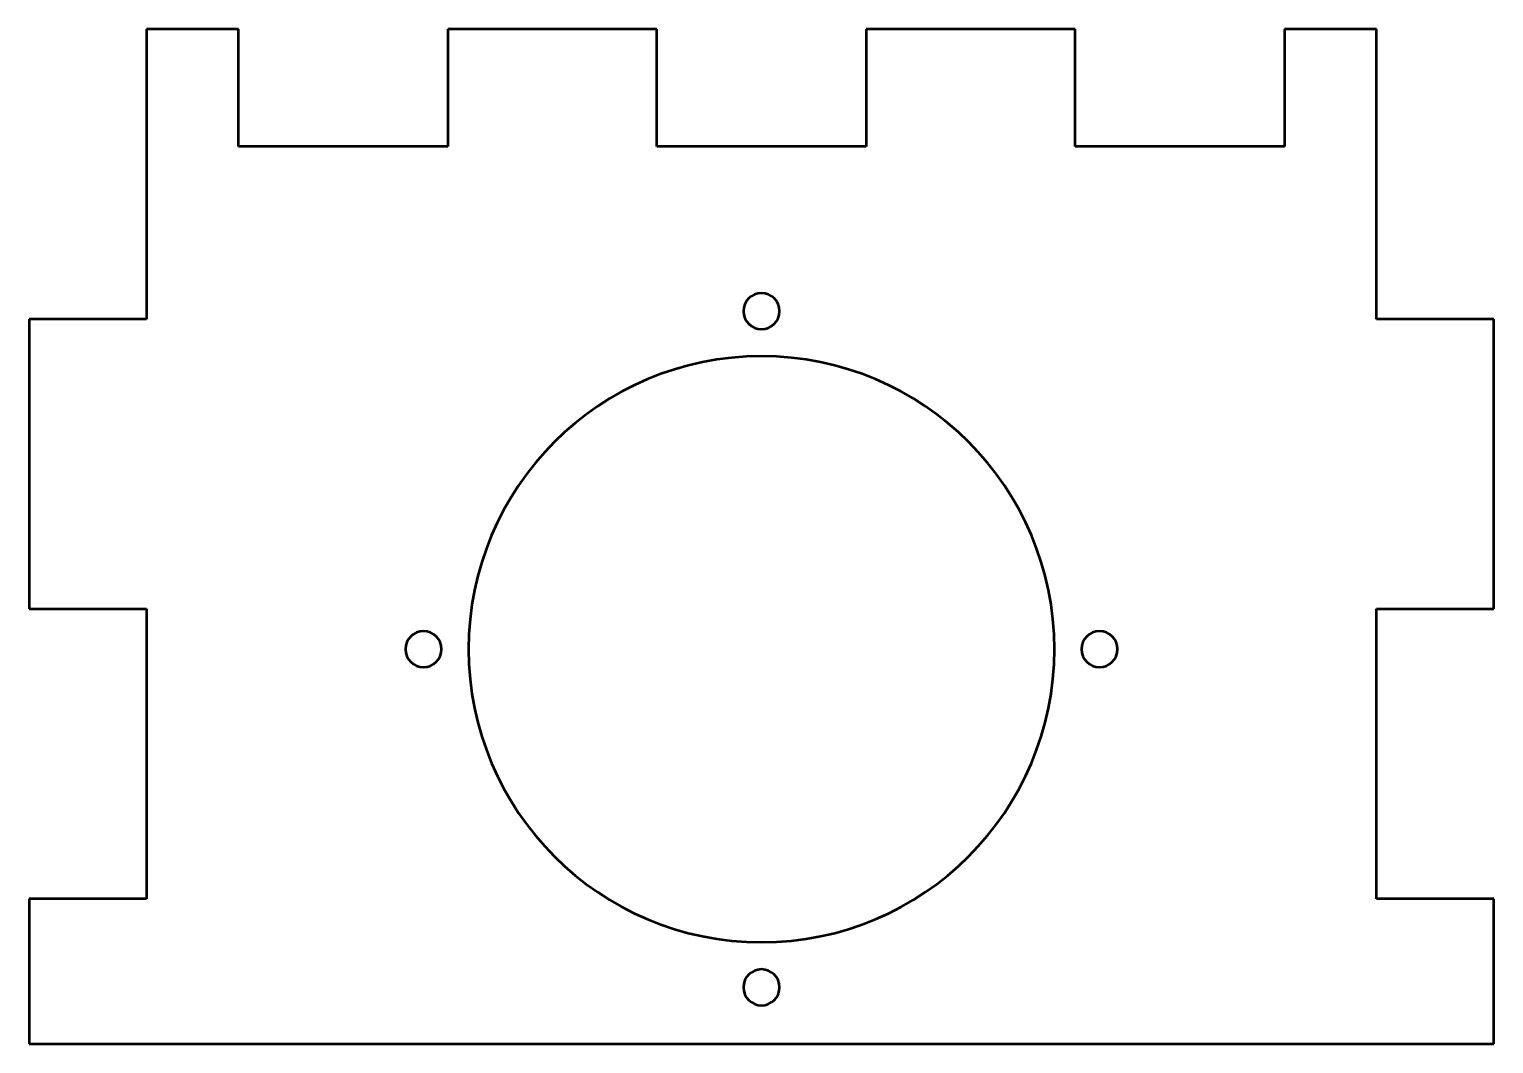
# Model space of a CAD drawing. Header units: millimetres. Extents: x 154 to 284, y 125 to 215.
import ezdxf

# ---------------------------------------------------------------- set-up
doc = ezdxf.new("R2010")
doc.units = ezdxf.units.MM
doc.header["$LTSCALE"] = 0.75
doc.layers.add('Visible', color=7, linetype='Continuous', lineweight=50)

msp = doc.modelspace()

# ---------------------------------------------------------------- linework, layer by layer
at = {"layer": 'Visible'}
for p, q in [((164.395068, 214.801108), (164.395068, 189.086822)), ((172.566497, 214.801108), (164.395068, 214.801108)), ((172.566497, 204.401108), (172.566497, 214.801108)), ((191.137925, 214.801108), (191.137925, 204.401108)), ((209.709354, 214.801108), (191.137925, 214.801108)), ((209.709354, 204.401108), (209.709354, 214.801108)), ((228.280782, 214.801108), (228.280782, 204.401108)), ((246.852211, 214.801108), (228.280782, 214.801108)), ((246.852211, 204.401108), (246.852211, 214.801108)), ((265.42364, 214.801108), (265.42364, 204.401108)), ((273.595068, 214.801108), (265.42364, 214.801108)), ((273.595068, 189.086822), (273.595068, 214.801108)), ((191.137925, 204.401108), (172.566497, 204.401108)), ((228.280782, 204.401108), (209.709354, 204.401108)), ((265.42364, 204.401108), (246.852211, 204.401108)), ((153.995068, 189.086822), (153.995068, 163.372536)), ((164.395068, 189.086822), (153.995068, 189.086822)), ((283.995068, 189.086822), (273.595068, 189.086822)), ((283.995068, 163.372536), (283.995068, 189.086822)), ((153.995068, 163.372536), (164.395068, 163.372536)), ((164.395068, 163.372536), (164.395068, 137.65825)), ((273.595068, 163.372536), (283.995068, 163.372536)), ((273.595068, 137.65825), (273.595068, 163.372536)), ((153.995068, 137.65825), (153.995068, 124.801108)), ((164.395068, 137.65825), (153.995068, 137.65825)), ((283.995068, 137.65825), (273.595068, 137.65825)), ((283.995068, 124.801108), (283.995068, 137.65825)), ((153.995068, 124.801108), (283.995068, 124.801108))]:
    msp.add_line(p, q, dxfattribs=at)
at = {"layer": 'Visible', "extrusion": (0, 0, -1)}
for centre, radius in [((-218.995068, 189.801108), 1.6), ((-218.995068, 159.801108), 26), ((-188.995068, 159.801108), 1.6), ((-248.995068, 159.801108), 1.6), ((-218.995068, 129.801108), 1.6)]:
    msp.add_circle(centre, radius, dxfattribs=at)

doc.saveas('drawing.dxf')
